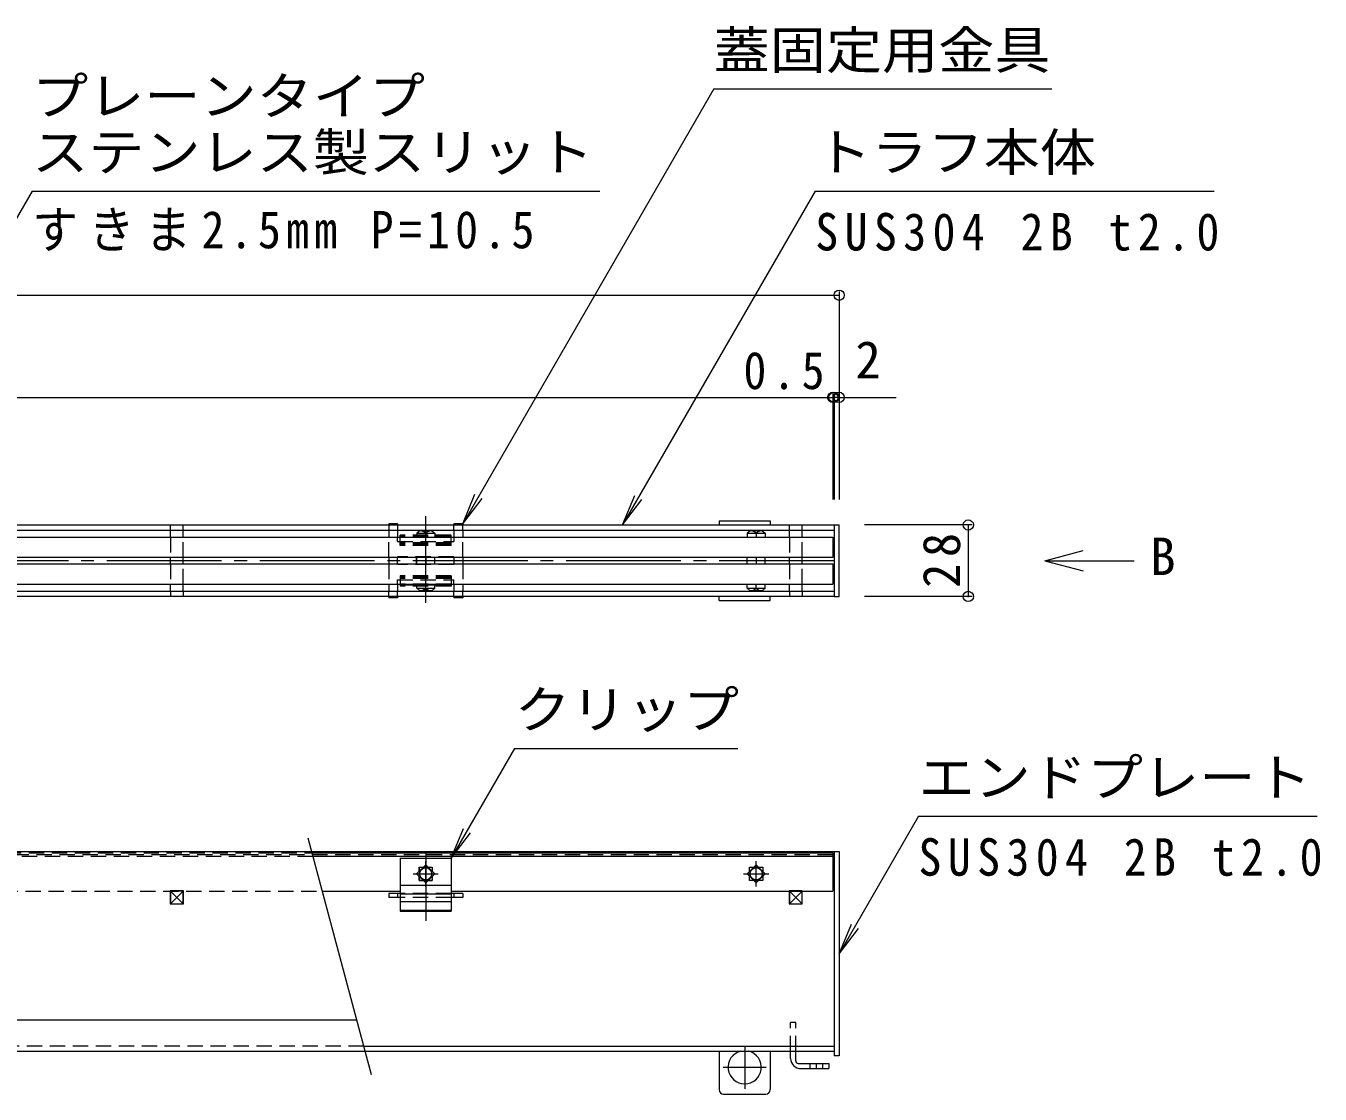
# Model space of a CAD drawing. Units: millimetres, scale not verified. Extents: x -792 to 917, y -685 to 646.
# Drawn here: x 183 to 690, y 228 to 646 of the extents above; entities that cross this region are included whole.
import ezdxf
from ezdxf.enums import TextEntityAlignment as Align

# ---------------------------------------------------------------- set-up
doc = ezdxf.new("R2010")
doc.units = ezdxf.units.MM
doc.header["$LTSCALE"] = 5
doc.header["$PDMODE"] = 32
doc.header["$PDSIZE"] = 4
for name, pattern in [('CHAIN1', [8, 5, -1, 1, -1]), ('CHAIN2', [12, 9, -1, 1, -1]), ('DASHED1', [1.8, 1.2, -0.6])]:
    doc.linetypes.add(name, pattern=pattern)
for name, color, linetype, lineweight in [('E-0_通り芯', 4, 'Continuous', 9), ('E-1_躯体', 3, 'Continuous', 9), ('E-2_仕上', 3, 'Continuous', 9), ('E-3_寸法', 6, 'Continuous', 9), ('E-4_文字', 7, 'Continuous', 9), ('E-5_建具', 7, 'Continuous', 9), ('E-6_間仕切', 134, 'Continuous', 5), ('E-7_木断面', 5, 'Continuous', 5), ('E-8_ハッチ', 4, 'DASHED1', 9), ('E-A_インテリア', 1, 'Continuous', 5)]:
    doc.layers.add(name, color=color, linetype=linetype, lineweight=lineweight)
doc.styles.add('ＭＳ ゴシック', font='')
doc.styles.get('ＭＳ ゴシック').set_extended_font_data('MS Gothic')

msp = doc.modelspace()

# ---------------------------------------------------------------- linework, layer by layer
at = {"layer": 'E-0_通り芯'}
for p, q in [((-500, 450.946), (500, 450.946)), ((-500, 448.946), (500, 448.946)), ((500, 450.946), (500, 422.946)), ((-500, 424.946), (500, 424.946)), ((500, 422.946), (-500, 422.946)), ((-500, 322.946), (500, 322.946)), ((500, 322.946), (500, 244.743)), ((239.92, 307.596), (239.92, 302.446)), ((245.07, 307.596), (239.92, 307.596)), ((245.07, 302.446), (245.07, 307.596)), ((239.92, 302.446), (245.07, 302.446)), ((4.975, 257.086), (312.947, 257.086)), ((9.975, 244.743), (500, 244.743)), ((315.718, 246.743), (500, 246.743))]:
    msp.add_line(p, q, dxfattribs=at)
at = {"layer": 'E-0_通り芯', "linetype": 'CHAIN2'}
msp.add_line((500, 436.946), (-500, 436.946), dxfattribs=at)
at = {"layer": 'E-0_通り芯', "linetype": 'DASHED1'}
msp.add_line((315.718, 246.743), (9.975, 246.743), dxfattribs=at)
at = {"layer": 'E-0_通り芯'}
msp.add_lwpolyline([(482.42, 302.446), (487.57, 302.446), (487.57, 307.596), (482.42, 307.596)], close=True, dxfattribs=at)
at = {"layer": 'E-1_躯体', "linetype": 'DASHED1'}
for p, q in [((240, 448.946), (240, 450.946)), ((245, 448.946), (245, 450.946)), ((482.5, 448.946), (482.5, 450.946)), ((487.5, 448.946), (487.5, 450.946)), ((240, 446.196), (240, 438.196)), ((245, 438.196), (245, 446.196)), ((482.5, 446.196), (482.5, 438.196)), ((487.5, 438.196), (487.5, 446.196)), ((240, 435.696), (240, 427.696)), ((245, 427.696), (245, 435.696)), ((482.5, 435.696), (482.5, 427.696)), ((487.5, 427.696), (487.5, 435.696)), ((240, 424.946), (240, 422.946)), ((245, 424.946), (245, 422.946)), ((482.5, 424.946), (482.5, 422.946)), ((487.5, 424.946), (487.5, 422.946))]:
    msp.add_line(p, q, dxfattribs=at)
at = {"layer": 'E-1_躯体'}
for p, q in [((240, 446.196), (240, 448.946)), ((245, 446.196), (245, 448.946)), ((482.5, 446.196), (482.5, 448.946)), ((487.5, 446.196), (487.5, 448.946)), ((240, 435.696), (240, 438.196)), ((245, 435.696), (245, 438.196)), ((482.5, 435.696), (482.5, 438.196)), ((487.5, 435.696), (487.5, 438.196)), ((240, 424.946), (240, 427.696)), ((245, 424.946), (245, 427.696)), ((482.5, 424.946), (482.5, 427.696)), ((487.5, 424.946), (487.5, 427.696)), ((240, 307.446), (245, 302.446)), ((245, 307.446), (240, 302.446)), ((240, 307.446), (240, 302.446)), ((245, 307.446), (240, 307.446)), ((245, 302.446), (245, 307.446)), ((487.5, 307.446), (482.5, 302.446)), ((482.5, 307.446), (487.5, 302.446)), ((240, 302.446), (245, 302.446))]:
    msp.add_line(p, q, dxfattribs=at)
msp.add_lwpolyline([(482.5, 302.446), (487.5, 302.446), (487.5, 307.446), (482.5, 307.446)], close=True, dxfattribs=at)
at = {"layer": 'E-2_仕上'}
for p, q in [((337.65, 448.696), (336.465, 447.696)), ((336.465, 447.696), (336.465, 446.196)), ((342.35, 448.696), (337.65, 448.696)), ((340, 447.696), (340, 446.196)), ((340, 447.696), (340, 446.196)), ((342.35, 448.696), (343.536, 447.696)), ((342.35, 448.696), (343.536, 447.696)), ((343.536, 447.696), (343.536, 446.196)), ((467.15, 448.696), (465.965, 447.696)), ((465.965, 447.696), (465.965, 446.196)), ((471.85, 448.696), (467.15, 448.696)), ((469.5, 447.696), (469.5, 446.196)), ((471.85, 448.696), (473.036, 447.696)), ((336.464, 435.696), (336.464, 438.196)), ((336.465, 435.696), (336.465, 438.196)), ((340, 438.196), (340, 435.696)), ((340, 438.196), (340, 435.696)), ((343.536, 435.696), (343.536, 438.196)), ((343.536, 435.696), (343.536, 438.196)), ((465.965, 435.696), (465.965, 438.196)), ((469.5, 438.196), (469.5, 435.696)), ((473.036, 435.696), (473.036, 438.196)), ((336.465, 426.196), (336.465, 427.696)), ((337.65, 425.196), (336.465, 426.196)), ((340, 426.196), (340, 427.696)), ((340, 426.196), (340, 427.696)), ((342.35, 425.196), (343.536, 426.196)), ((342.35, 425.196), (343.536, 426.196)), ((343.536, 426.196), (343.536, 427.696)), ((465.965, 426.196), (465.965, 427.696)), ((467.15, 425.196), (465.965, 426.196)), ((469.5, 426.196), (469.5, 427.696)), ((471.85, 425.196), (473.036, 426.196)), ((342.35, 425.196), (337.65, 425.196)), ((471.85, 425.196), (467.15, 425.196))]:
    msp.add_line(p, q, dxfattribs=at)
at = {"layer": 'E-2_仕上', "color": 2}
for p, q in [((-499.5, 446.196), (499.5, 446.196)), ((499.5, 446.196), (499.5, 438.196)), ((499.5, 438.196), (-499.5, 438.196)), ((-499.5, 435.696), (499.5, 435.696)), ((499.5, 435.696), (499.5, 427.696)), ((-499.5, 427.696), (499.5, 427.696)), ((295.433, 322.446), (499.5, 322.446)), ((499.5, 321.046), (295.809, 321.046)), ((499.5, 322.446), (499.5, 307.446)), ((470.436, 316.846), (472.101, 316.846)), ((472.101, 316.846), (472.101, 315.181)), ((299.453, 307.446), (330, 307.446)), ((350, 307.446), (499.5, 307.446))]:
    msp.add_line(p, q, dxfattribs=at)
at = {"layer": 'E-2_仕上', "color": 2, "linetype": 'DASHED1'}
for p, q in [((-499.5, 322.446), (295.433, 322.446)), ((499.5, 321.746), (-499.5, 321.746)), ((295.809, 321.046), (-499.5, 321.046)), ((337.398, 315.181), (337.398, 316.846)), ((340.934, 316.846), (342.599, 316.846)), ((342.599, 316.846), (342.599, 315.181)), ((337.398, 311.646), (337.398, 313.311)), ((339.063, 311.646), (337.398, 311.646)), ((342.599, 311.646), (340.934, 311.646)), ((342.599, 313.311), (342.599, 311.646)), ((-329.825, 307.446), (299.453, 307.446))]:
    msp.add_line(p, q, dxfattribs=at)
at = {"layer": 'E-2_仕上', "color": 2, "linetype": 'CHAIN2'}
for p, q in [((339.998, 309.296), (339.998, 319.196)), ((335.048, 314.246), (344.948, 314.246))]:
    msp.add_line(p, q, dxfattribs=at)
at = {"layer": 'E-2_仕上', "color": 2, "linetype": 'CHAIN1'}
for p, q in [((469.501, 309.296), (469.501, 319.196)), ((464.551, 314.246), (474.451, 314.246))]:
    msp.add_line(p, q, dxfattribs=at)
at = {"layer": 'E-2_仕上'}
for points in [[(337.65, 448.696), (336.465, 447.696), (336.465, 446.196)], [(336.465, 447.696), (343.536, 447.696), (343.536, 446.196)], [(465.965, 447.696), (473.036, 447.696), (473.036, 446.196)], [(336.465, 426.196), (343.536, 426.196), (343.536, 427.696)], [(337.65, 425.196), (336.465, 426.196), (336.465, 427.696)], [(465.965, 426.196), (473.036, 426.196), (473.036, 427.696)]]:
    msp.add_lwpolyline(points, dxfattribs=at)
for points in [[(343.534, 314.246), (339.998, 310.71), (336.463, 314.246), (339.998, 317.781)], [(465.965, 314.246), (469.501, 317.781), (473.036, 314.246), (469.501, 310.71)]]:
    msp.add_lwpolyline(points, close=True, dxfattribs=at)
at = {"layer": 'E-2_仕上', "color": 2}
for points in [[(466.901, 315.181), (466.901, 316.846), (468.565, 316.846)], [(468.565, 311.646), (466.901, 311.646), (466.901, 313.311)], [(472.101, 313.311), (472.101, 311.646), (470.436, 311.646)]]:
    msp.add_lwpolyline(points, dxfattribs=at)
at = {"layer": 'E-2_仕上'}
for centre in [(339.998, 314.246), (469.501, 314.246)]:
    msp.add_circle(centre, 2.35, dxfattribs=at)
for centre, radius, start, end in [((337.597, 445.31), 3.386, 44.79445, 89.10294), ((337.597, 445.31), 3.386, 44.79445, 89.10294), ((342.403, 445.31), 3.386, 90.89706, 135.20555), ((342.403, 445.31), 3.386, 90.89706, 135.20555), ((467.097, 445.31), 3.386, 44.79445, 89.10294), ((471.903, 445.31), 3.386, 90.89706, 135.20555), ((337.597, 428.582), 3.386, 270.89706, 315.20555), ((337.597, 428.582), 3.386, 270.89706, 315.20555), ((342.403, 428.582), 3.386, 224.79445, 269.10294), ((342.403, 428.582), 3.386, 224.79445, 269.10294), ((467.097, 428.582), 3.386, 270.89706, 315.20555), ((471.903, 428.582), 3.386, 224.79445, 269.10294), ((339.998, 314.246), 2.55, 146.36488, 213.63512), ((339.998, 314.246), 2.55, 56.36488, 123.63512), ((339.998, 314.246), 2.55, 326.36488, 33.63512), ((469.501, 314.246), 2.55, 146.36488, 213.63512), ((469.501, 314.246), 2.55, 56.36488, 123.63512), ((469.501, 314.246), 2.55, 326.36488, 33.63512), ((339.998, 314.246), 2.55, 236.36488, 303.63512), ((469.501, 314.246), 2.55, 236.36488, 303.63512)]:
    msp.add_arc(centre, radius, start, end, dxfattribs=at)
at = {"layer": 'E-3_寸法', "linetype": 'DASHED1'}
for p, q in [((484.995, 255.946), (482.995, 255.946)), ((482.995, 244.743), (482.995, 255.946)), ((484.995, 244.743), (484.995, 255.946))]:
    msp.add_line(p, q, dxfattribs=at)
at = {"layer": 'E-3_寸法'}
for p, q in [((482.995, 241.946), (482.995, 244.743)), ((484.995, 240.946), (484.995, 244.743)), ((490.495, 239.946), (490.495, 237.946)), ((495.495, 239.946), (495.495, 237.946)), ((486.995, 237.946), (497.995, 237.946))]:
    msp.add_line(p, q, dxfattribs=at)
at = {"layer": 'E-3_寸法', "linetype": 'CHAIN2'}
msp.add_line((492.995, 239.946), (492.995, 237.946), dxfattribs=at)
at = {"layer": 'E-3_寸法'}
msp.add_lwpolyline([(485.995, 239.946), (497.995, 239.946), (497.995, 237.946)], dxfattribs=at)
for centre, radius in [((486.995, 241.946), 4), ((485.995, 240.946), 1)]:
    msp.add_arc(centre, radius, 180, 270, dxfattribs=at)
at = {"layer": 'E-4_文字'}
for p, q in [((-500, 540.946), (502, 540.946)), ((502, 542.446), (502, 460.946)), ((499.5, 502.446), (499.5, 460.946)), ((500, 502.446), (500, 460.946)), ((-499.5, 500.946), (499.5, 500.946)), ((500, 500.946), (499.5, 500.946)), ((502, 500.946), (500, 500.946)), ((502, 500.946), (524.407, 500.946)), ((554.123, 450.946), (512, 450.946)), ((552.623, 450.946), (552.623, 422.946)), ((554.123, 422.946), (512, 422.946))]:
    msp.add_line(p, q, dxfattribs=at)
for p in [(502, 540.946), (499.5, 500.946), (500, 500.946), (502, 500.946), (552.623, 450.946), (552.623, 422.946)]:
    msp.add_point(p, dxfattribs=at)
at = {"layer": 'E-5_建具'}
for p, q in [((452.843, 621.781), (354.5, 451.446)), ((452.843, 621.781), (585.343, 621.781)), ((185.782, 581.781), (107.502, 446.196)), ((185.782, 581.781), (408.282, 581.781)), ((492.66, 581.781), (417.123, 450.946)), ((492.66, 581.781), (648.91, 581.781)), ((354.5, 451.446), (359.283, 462.994)), ((417.123, 450.946), (421.906, 462.494)), ((354.5, 451.446), (362.109, 461.363)), ((417.123, 450.946), (424.732, 460.863)), ((374.81, 363.418), (350, 320.446)), ((374.81, 363.418), (462.31, 363.418)), ((533.095, 336.804), (689.345, 336.804)), ((350, 320.446), (354.783, 331.994)), ((350, 320.446), (357.609, 330.363)), ((293.837, 328.404), (318.691, 235.649)), ((502, 282.946), (509.61, 292.863))]:
    msp.add_line(p, q, dxfattribs=at)
at = {"layer": 'E-5_建具', "color": 4}
for q in [(597.623, 440.946), (617.623, 436.946), (597.623, 432.946)]:
    msp.add_line((582.623, 436.946), q, dxfattribs=at)
at = {"layer": 'E-5_建具'}
msp.add_lwpolyline([(533.095, 336.804), (502, 282.946), (506.784, 294.494)], dxfattribs=at)
at = {"layer": 'E-6_間仕切', "color": 2, "lineweight": 9}
for p, q in [((500, 450.946), (502, 450.946)), ((502, 422.946), (502, 450.946)), ((500, 422.946), (502, 422.946)), ((500, 322.946), (502, 322.946)), ((502, 322.946), (502, 242.946)), ((500, 244.743), (500, 242.946)), ((502, 242.946), (500, 242.946))]:
    msp.add_line(p, q, dxfattribs=at)
at = {"layer": 'E-7_木断面'}
for p, q in [((329, 451.446), (325.5, 451.446)), ((325.5, 451.446), (325.5, 450.946)), ((329, 451.446), (329, 450.946)), ((354.5, 451.446), (351, 451.446)), ((351, 451.446), (351, 450.946)), ((354.5, 451.446), (354.5, 450.946)), ((325.5, 448.946), (325.5, 446.196)), ((329, 448.946), (329, 446.196)), ((351, 448.946), (351, 446.196)), ((354.5, 448.946), (354.5, 446.196)), ((325.5, 438.196), (325.5, 435.696)), ((329, 435.696), (329, 438.196)), ((351, 438.196), (351, 435.696)), ((354.5, 438.196), (354.5, 435.696)), ((325.5, 427.696), (325.5, 424.946)), ((329, 427.696), (329, 424.946)), ((351, 427.696), (351, 424.946)), ((354.5, 427.696), (354.5, 424.946)), ((325.5, 422.946), (325.5, 422.446)), ((329, 422.446), (325.5, 422.446)), ((329, 422.946), (329, 422.446)), ((351, 422.946), (351, 422.446)), ((354.5, 422.446), (351, 422.446)), ((354.5, 422.946), (354.5, 422.446)), ((325.5, 306.546), (325.5, 305.046)), ((329, 306.546), (325.5, 306.546)), ((329, 305.046), (325.5, 305.046)), ((330, 306.546), (329, 306.546)), ((329, 306.546), (329, 305.046)), ((330, 305.046), (329, 305.046)), ((354.5, 306.546), (350, 306.546)), ((351, 305.046), (350, 305.046)), ((351, 306.546), (351, 305.046)), ((354.5, 305.046), (351, 305.046)), ((354.5, 306.546), (354.5, 305.046))]:
    msp.add_line(p, q, dxfattribs=at)
at = {"layer": 'E-7_木断面', "linetype": 'CHAIN2'}
msp.add_line((340, 420.44), (340, 454.439), dxfattribs=at)
at = {"layer": 'E-7_木断面', "linetype": 'DASHED1'}
for p, q in [((354.5, 448.946), (354.5, 451.446)), ((325.5, 450.946), (325.5, 448.946)), ((329, 450.946), (329, 448.946)), ((351, 448.946), (351, 450.946)), ((325.5, 438.196), (325.5, 446.196)), ((329, 444.446), (329, 446.196)), ((329, 444.446), (351, 444.446)), ((351, 446.196), (351, 444.446)), ((354.5, 438.196), (354.5, 446.196)), ((329, 438.196), (329, 438.446)), ((351, 438.446), (329, 438.446)), ((351, 438.446), (351, 438.196)), ((325.5, 435.696), (325.5, 427.696)), ((329, 435.446), (329, 435.696)), ((351, 435.446), (329, 435.446)), ((351, 435.446), (351, 435.696)), ((354.5, 435.696), (354.5, 427.696)), ((329, 429.446), (351, 429.446)), ((329, 427.696), (329, 429.446)), ((351, 427.696), (351, 429.446)), ((325.5, 422.946), (325.5, 424.946)), ((329, 422.946), (329, 424.946)), ((351, 422.946), (351, 424.946)), ((354.5, 422.946), (354.5, 424.946)), ((350, 306.546), (330, 306.546)), ((350, 305.046), (330, 305.046))]:
    msp.add_line(p, q, dxfattribs=at)
at = {"layer": 'E-8_ハッチ'}
for p, q in [((330, 442.896), (330, 446.945)), ((350, 446.945), (330, 446.945)), ((350, 446.473), (330, 446.473)), ((350, 446.445), (330, 446.445)), ((350, 442.896), (350, 446.945)), ((350, 446.077), (330, 446.077)), ((350, 443.894), (330, 443.894)), ((350, 443.394), (330, 443.394)), ((350, 443.249), (330, 443.249)), ((350, 442.896), (330, 442.896)), ((350, 430.996), (330, 430.996)), ((330, 430.996), (330, 426.947)), ((350, 430.642), (330, 430.642)), ((350, 430.497), (330, 430.497)), ((350, 429.997), (330, 429.997)), ((350, 427.815), (330, 427.815)), ((350, 426.947), (330, 426.947)), ((350, 430.996), (350, 426.947)), ((337.4, 316.846), (339.065, 316.846))]:
    msp.add_line(p, q, dxfattribs=at)
at = {"layer": 'E-8_ハッチ', "linetype": 'Continuous'}
for p, q in [((350, 427.419), (330, 427.419)), ((330, 320.446), (350, 320.446)), ((330, 320.446), (330, 299.608)), ((350, 320.446), (350, 299.608)), ((337.398, 316.846), (339.063, 316.846)), ((337.4, 316.846), (337.4, 315.181)), ((340.935, 316.846), (342.6, 316.846)), ((342.6, 316.846), (342.6, 315.181)), ((330, 309.818), (350, 309.818)), ((340.935, 311.646), (342.6, 311.646)), ((342.6, 313.31), (342.6, 311.646)), ((330, 306.446), (350, 306.446)), ((330, 303.423), (350, 303.423)), ((330, 299.962), (350, 299.962)), ((330, 299.608), (350, 299.608))]:
    msp.add_line(p, q, dxfattribs=at)
at = {"layer": 'E-8_ハッチ', "linetype": 'CHAIN2'}
msp.add_line((340, 322.382), (340, 295.832), dxfattribs=at)
at = {"layer": 'E-8_ハッチ', "linetype": 'Continuous'}
msp.add_lwpolyline([(337.4, 313.311), (337.4, 311.646), (339.064, 311.646)], dxfattribs=at)
at = {"layer": 'E-A_インテリア'}
for p, q in [((455.025, 452.546), (455.025, 450.946)), ((455.025, 452.546), (475.025, 452.546)), ((475.025, 452.546), (475.025, 450.946)), ((455.025, 421.346), (455.025, 422.946)), ((455.025, 421.346), (475.025, 421.346)), ((475.025, 421.346), (475.025, 422.946)), ((455, 244.743), (455, 229.696)), ((475, 244.743), (475, 229.696)), ((456.75, 227.946), (473.25, 227.946))]:
    msp.add_line(p, q, dxfattribs=at)
at = {"layer": 'E-A_インテリア', "linetype": 'CHAIN1'}
for p, q in [((465, 246.887), (465, 230.005)), ((456.559, 238.446), (473.441, 238.446))]:
    msp.add_line(p, q, dxfattribs=at)
at = {"layer": 'E-A_インテリア'}
for centre, radius, start, end in [((465, 238.446), 6.5, 104.35966, 75.64034), ((456.75, 229.696), 1.75, 180, 270), ((473.25, 229.696), 1.75, 270, 0)]:
    msp.add_arc(centre, radius, start, end, dxfattribs=at)

# ---------------------------------------------------------------- texts
at = {"layer": 'E-4_文字', "color": 2, "style": 'ＭＳ ゴシック'}
msp.add_text('2', height=14.66, dxfattribs=at).set_placement((508.356, 503.946), align=Align.BOTTOM_LEFT)
at = {"layer": 'E-4_文字', "color": 2, "insert": (464.513, 503.946), "char_height": 14.66, "attachment_point": 7, "style": 'ＭＳ ゴシック'}
msp.add_mtext('\\T1.27;\\W0.9;0.5', dxfattribs=at)
at = {"layer": 'E-4_文字', "color": 2, "insert": (549.623, 426.321), "char_height": 14.66, "attachment_point": 7, "rotation": 90, "style": 'ＭＳ ゴシック'}
msp.add_mtext('\\T1.27;\\W0.95;28', dxfattribs=at)
at = {"layer": 'E-5_建具', "color": 2, "style": 'ＭＳ ゴシック', "width": 1.1}
for s, p in [('蓋固定用金具', (452.843, 625.281)), ('プレーンタイプ', (185.782, 607.277)), ('ステンレス製スリット', (185.782, 585.281)), ('トラフ本体', (492.66, 585.281)), ('クリップ', (374.81, 366.918)), ('エンドプレート', (533.095, 340.304))]:
    msp.add_text(s, height=14.66, dxfattribs=at).set_placement(p, align=Align.BOTTOM_LEFT)
at = {"layer": 'E-5_建具', "color": 2, "style": 'ＭＳ ゴシック'}
msp.add_text('B', height=14.66, dxfattribs=at).set_placement((623.873, 426.946), align=Align.BOTTOM_LEFT)
at = {"layer": 'E-5_建具', "color": 2, "char_height": 14.66, "attachment_point": 7, "style": 'ＭＳ ゴシック'}
for s, insert in [('\\T1.23;\\W0.9;すきま2.5mm\\~P=10.5', (185.782, 558.281)), ('\\T1.28;\\W0.9;SUS304\\~2B\\~t2.0', (492.66, 558.281)), ('\\T1.28;\\W0.9;SUS304\\~2B\\~t2.0', (533.095, 313.304))]:
    msp.add_mtext(s, dxfattribs=dict(at, insert=insert))

doc.saveas('drawing.dxf')
